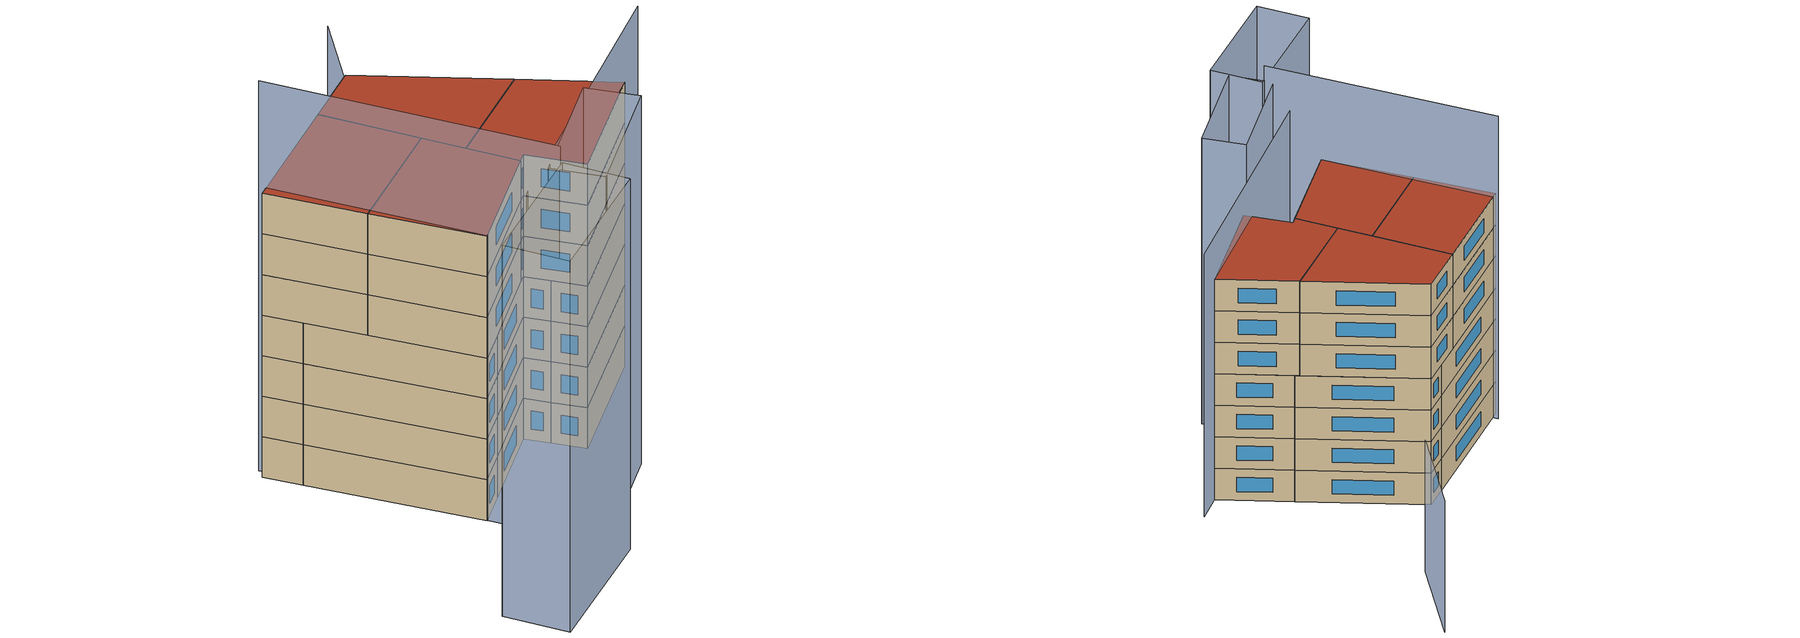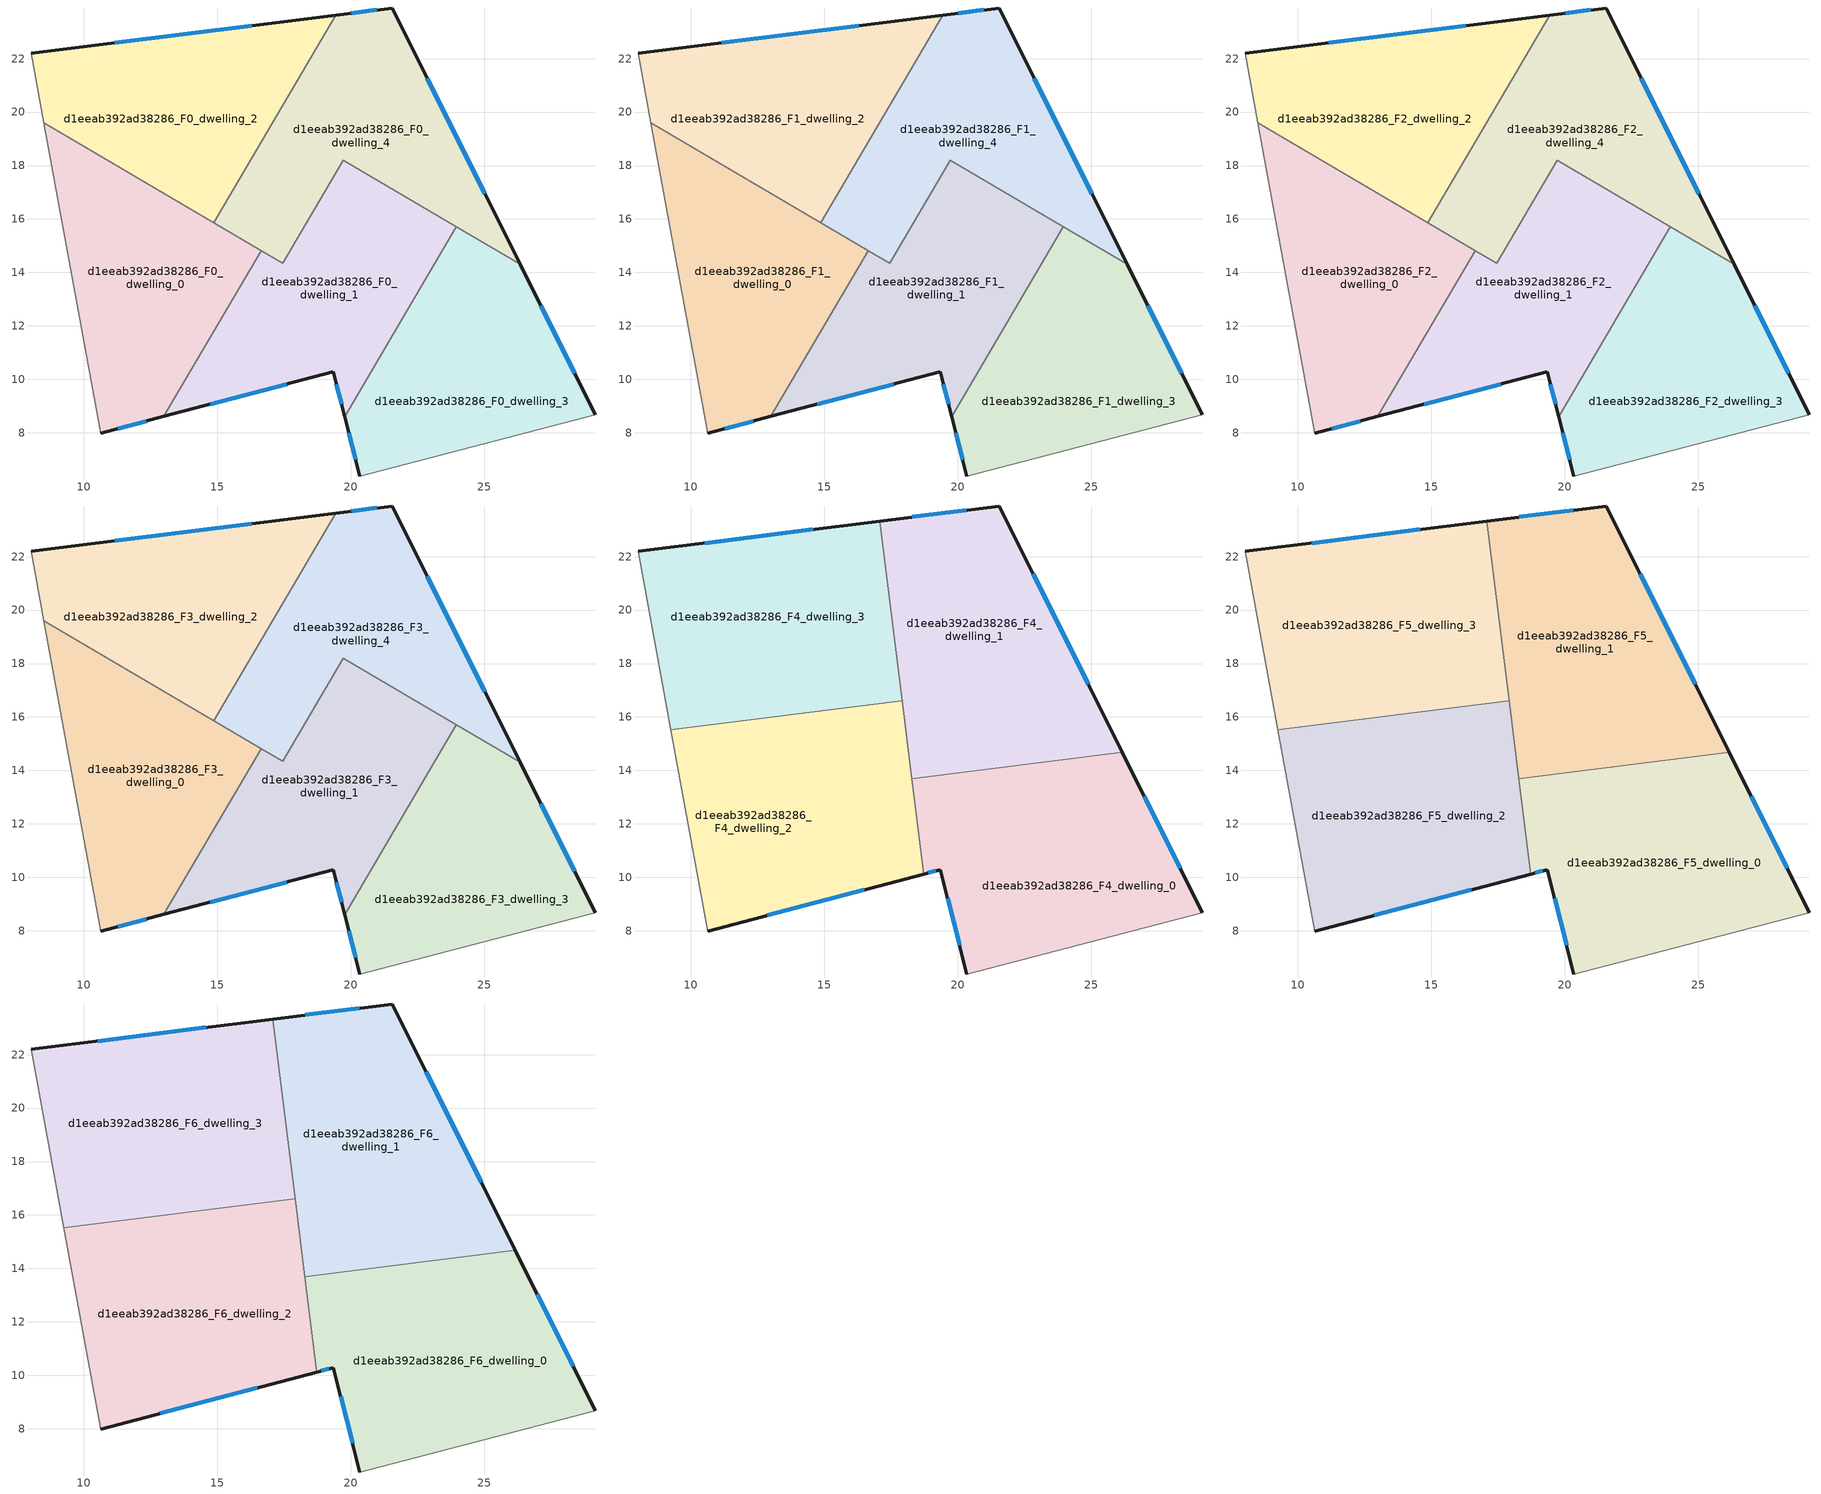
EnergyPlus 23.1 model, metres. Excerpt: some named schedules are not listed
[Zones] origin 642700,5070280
d1eeab392ad38286_F0_dwelling_0
 floor ground (EU_floor_Construction): 16.65,14.82 13,8.61 10.64,7.99 8.52,19.6 z0
 wall outside (EU_wall_Construction): 10.64,7.99 13,8.61 z0:3
 wall adiabatic (EU_wall_Construction): 8.52,19.6 10.64,7.99 z0:3
 wall to d1eeab392ad38286_F0_dwelling_1 (EU_wall_Construction): 13,8.61 16.65,14.82 z0:3
 wall to d1eeab392ad38286_F0_dwelling_2 (EU_wall_Construction): 14.87,15.86 8.52,19.6 z0:3
 wall to d1eeab392ad38286_F0_dwelling_4 (EU_wall_Construction): 16.65,14.82 14.87,15.86 z0:3
 window (EU_Window_Construction): 11.29,8.16 12.35,8.44 z0.83:2.17
d1eeab392ad38286_F0_dwelling_1
 floor ground (EU_floor_Construction): 23.95,15.71 19.78,8.61 19.34,10.29 13,8.61 16.65,14.82 17.45,14.35 19.71,18.2 z0
 wall outside (EU_wall_Construction): 13,8.61 19.34,10.29 19.78,8.61 z0:3
 wall to d1eeab392ad38286_F0_dwelling_4 (EU_wall_Construction): 23.95,15.71 19.71,18.2 17.45,14.35 16.65,14.82 z0:3
 wall to d1eeab392ad38286_F0_dwelling_3 (EU_wall_Construction): 19.78,8.61 23.95,15.71 z0:3
 window (EU_Window_Construction): 19.46,9.82 19.66,9.07 / 14.75,9.07 17.6,9.82 z0.83:2.17
d1eeab392ad38286_F0_dwelling_2
 floor ground (EU_floor_Construction): 19.44,23.63 14.87,15.86 8.52,19.6 8.04,22.2 z0
 wall outside (EU_wall_Construction): 19.44,23.63 8.04,22.2 z0:3
 wall to d1eeab392ad38286_F0_dwelling_4 (EU_wall_Construction): 14.87,15.86 19.44,23.63 z0:3
 wall adiabatic (EU_wall_Construction): 8.04,22.2 8.52,19.6 z0:3
 window (EU_Window_Construction): 16.3,23.23 11.18,22.59 z0.83:2.17
d1eeab392ad38286_F0_dwelling_3
 floor ground (EU_floor_Construction): 26.34,14.31 29.15,8.68 20.34,6.38 19.78,8.61 23.95,15.71 z0
 wall outside (EU_wall_Construction): 19.78,8.61 20.34,6.38 / 29.15,8.68 26.34,14.31 z0:3
 wall adiabatic (EU_wall_Construction): 20.34,6.38 29.15,8.68 z0:3
 wall to d1eeab392ad38286_F0_dwelling_4 (EU_wall_Construction): 26.34,14.31 23.95,15.71 z0:3
 window (EU_Window_Construction): 19.93,7.99 20.19,6.99 / 28.38,10.23 27.11,12.76 z0.83:2.17
d1eeab392ad38286_F0_dwelling_4
 floor ground (EU_floor_Construction): 21.55,23.89 26.34,14.31 19.71,18.2 17.45,14.35 14.87,15.86 19.44,23.63 z0
 wall outside (EU_wall_Construction): 26.34,14.31 21.55,23.89 19.44,23.63 z0:3
 window (EU_Window_Construction): 20.97,23.82 20.02,23.7 / 25.02,16.95 22.87,21.26 z0.83:2.17
d1eeab392ad38286_F1_dwelling_0
 floor to d1eeab392ad38286_F0_dwelling_0 (EU_floor_Construction): 16.65,14.82 13,8.61 10.64,7.99 8.52,19.6 z3
 wall outside (EU_wall_Construction): 10.64,7.99 13,8.61 z3:6
 wall adiabatic (EU_wall_Construction): 8.52,19.6 10.64,7.99 z3:6
 wall to d1eeab392ad38286_F1_dwelling_1 (EU_wall_Construction): 13,8.61 16.65,14.82 z3:6
 wall to d1eeab392ad38286_F1_dwelling_2 (EU_wall_Construction): 14.87,15.86 8.52,19.6 z3:6
 wall to d1eeab392ad38286_F1_dwelling_4 (EU_wall_Construction): 16.65,14.82 14.87,15.86 z3:6
 window (EU_Window_Construction): 11.29,8.16 12.35,8.44 z3.83:5.17
d1eeab392ad38286_F1_dwelling_1
 floor to d1eeab392ad38286_F0_dwelling_1 (EU_floor_Construction): 23.95,15.71 19.78,8.61 19.34,10.29 13,8.61 16.65,14.82 17.45,14.35 19.71,18.2 z3
 wall outside (EU_wall_Construction): 13,8.61 19.34,10.29 19.78,8.61 z3:6
 wall to d1eeab392ad38286_F1_dwelling_4 (EU_wall_Construction): 23.95,15.71 19.71,18.2 17.45,14.35 16.65,14.82 z3:6
 wall to d1eeab392ad38286_F1_dwelling_3 (EU_wall_Construction): 19.78,8.61 23.95,15.71 z3:6
 window (EU_Window_Construction): 19.46,9.82 19.66,9.07 / 14.75,9.07 17.6,9.82 z3.83:5.17
d1eeab392ad38286_F1_dwelling_2
 floor to d1eeab392ad38286_F0_dwelling_2 (EU_floor_Construction): 19.44,23.63 14.87,15.86 8.52,19.6 8.04,22.2 z3
 wall outside (EU_wall_Construction): 19.44,23.63 8.04,22.2 z3:6
 wall to d1eeab392ad38286_F1_dwelling_4 (EU_wall_Construction): 14.87,15.86 19.44,23.63 z3:6
 wall adiabatic (EU_wall_Construction): 8.04,22.2 8.52,19.6 z3:6
 window (EU_Window_Construction): 16.3,23.23 11.18,22.59 z3.83:5.17
d1eeab392ad38286_F1_dwelling_3
 floor to d1eeab392ad38286_F0_dwelling_3 (EU_floor_Construction): 26.34,14.31 29.15,8.68 20.34,6.38 19.78,8.61 23.95,15.71 z3
 wall outside (EU_wall_Construction): 19.78,8.61 20.34,6.38 / 29.15,8.68 26.34,14.31 z3:6
 wall adiabatic (EU_wall_Construction): 20.34,6.38 29.15,8.68 z3:6
 wall to d1eeab392ad38286_F1_dwelling_4 (EU_wall_Construction): 26.34,14.31 23.95,15.71 z3:6
 window (EU_Window_Construction): 19.93,7.99 20.19,6.99 / 28.38,10.23 27.11,12.76 z3.83:5.17
d1eeab392ad38286_F1_dwelling_4
 floor to d1eeab392ad38286_F0_dwelling_4 (EU_floor_Construction): 21.55,23.89 26.34,14.31 19.71,18.2 17.45,14.35 14.87,15.86 19.44,23.63 z3
 wall outside (EU_wall_Construction): 26.34,14.31 21.55,23.89 19.44,23.63 z3:6
 window (EU_Window_Construction): 20.97,23.82 20.02,23.7 / 25.02,16.95 22.87,21.26 z3.83:5.17
d1eeab392ad38286_F2_dwelling_0
 floor to d1eeab392ad38286_F1_dwelling_0 (EU_floor_Construction): 16.65,14.82 13,8.61 10.64,7.99 8.52,19.6 z6
 wall outside (EU_wall_Construction): 10.64,7.99 13,8.61 z6:9
 wall adiabatic (EU_wall_Construction): 8.52,19.6 10.64,7.99 z6:9
 wall to d1eeab392ad38286_F2_dwelling_1 (EU_wall_Construction): 13,8.61 16.65,14.82 z6:9
 wall to d1eeab392ad38286_F2_dwelling_2 (EU_wall_Construction): 14.87,15.86 8.52,19.6 z6:9
 wall to d1eeab392ad38286_F2_dwelling_4 (EU_wall_Construction): 16.65,14.82 14.87,15.86 z6:9
 window (EU_Window_Construction): 11.29,8.16 12.35,8.44 z6.83:8.17
d1eeab392ad38286_F2_dwelling_1
 floor to d1eeab392ad38286_F1_dwelling_1 (EU_floor_Construction): 23.95,15.71 19.78,8.61 19.34,10.29 13,8.61 16.65,14.82 17.45,14.35 19.71,18.2 z6
 wall outside (EU_wall_Construction): 13,8.61 19.34,10.29 19.78,8.61 z6:9
 wall to d1eeab392ad38286_F2_dwelling_4 (EU_wall_Construction): 23.95,15.71 19.71,18.2 17.45,14.35 16.65,14.82 z6:9
 wall to d1eeab392ad38286_F2_dwelling_3 (EU_wall_Construction): 19.78,8.61 23.95,15.71 z6:9
 window (EU_Window_Construction): 19.46,9.82 19.66,9.07 / 14.75,9.07 17.6,9.82 z6.83:8.17
d1eeab392ad38286_F2_dwelling_2
 floor to d1eeab392ad38286_F1_dwelling_2 (EU_floor_Construction): 19.44,23.63 14.87,15.86 8.52,19.6 8.04,22.2 z6
 wall outside (EU_wall_Construction): 19.44,23.63 8.04,22.2 z6:9
 wall to d1eeab392ad38286_F2_dwelling_4 (EU_wall_Construction): 14.87,15.86 19.44,23.63 z6:9
 wall adiabatic (EU_wall_Construction): 8.04,22.2 8.52,19.6 z6:9
 window (EU_Window_Construction): 16.3,23.23 11.18,22.59 z6.83:8.17
d1eeab392ad38286_F2_dwelling_3
 floor to d1eeab392ad38286_F1_dwelling_3 (EU_floor_Construction): 26.34,14.31 29.15,8.68 20.34,6.38 19.78,8.61 23.95,15.71 z6
 wall outside (EU_wall_Construction): 19.78,8.61 20.34,6.38 / 29.15,8.68 26.34,14.31 z6:9
 wall adiabatic (EU_wall_Construction): 20.34,6.38 29.15,8.68 z6:9
 wall to d1eeab392ad38286_F2_dwelling_4 (EU_wall_Construction): 26.34,14.31 23.95,15.71 z6:9
 window (EU_Window_Construction): 19.93,7.99 20.19,6.99 / 28.38,10.23 27.11,12.76 z6.83:8.17
d1eeab392ad38286_F2_dwelling_4
 floor to d1eeab392ad38286_F1_dwelling_4 (EU_floor_Construction): 21.55,23.89 26.34,14.31 19.71,18.2 17.45,14.35 14.87,15.86 19.44,23.63 z6
 wall outside (EU_wall_Construction): 26.34,14.31 21.55,23.89 19.44,23.63 z6:9
 window (EU_Window_Construction): 20.97,23.82 20.02,23.7 / 25.02,16.95 22.87,21.26 z6.83:8.17
d1eeab392ad38286_F3_dwelling_0
 floor to d1eeab392ad38286_F2_dwelling_0 (EU_floor_Construction): 16.65,14.82 13,8.61 10.64,7.99 8.52,19.6 z9
 wall outside (EU_wall_Construction): 10.64,7.99 13,8.61 z9:12
 wall adiabatic (EU_wall_Construction): 8.52,19.6 10.64,7.99 z9:12
 wall to d1eeab392ad38286_F3_dwelling_1 (EU_wall_Construction): 13,8.61 16.65,14.82 z9:12
 wall to d1eeab392ad38286_F3_dwelling_2 (EU_wall_Construction): 14.87,15.86 8.52,19.6 z9:12
 wall to d1eeab392ad38286_F3_dwelling_4 (EU_wall_Construction): 16.65,14.82 14.87,15.86 z9:12
 window (EU_Window_Construction): 11.29,8.16 12.35,8.44 z9.83:11.17
d1eeab392ad38286_F3_dwelling_1
 floor to d1eeab392ad38286_F2_dwelling_1 (EU_floor_Construction): 23.95,15.71 19.78,8.61 19.34,10.29 13,8.61 16.65,14.82 17.45,14.35 19.71,18.2 z9
 wall outside (EU_wall_Construction): 13,8.61 19.34,10.29 19.78,8.61 z9:12
 wall to d1eeab392ad38286_F3_dwelling_4 (EU_wall_Construction): 23.95,15.71 19.71,18.2 17.45,14.35 16.65,14.82 z9:12
 wall to d1eeab392ad38286_F3_dwelling_3 (EU_wall_Construction): 19.78,8.61 23.95,15.71 z9:12
 window (EU_Window_Construction): 19.46,9.82 19.66,9.07 / 14.75,9.07 17.6,9.82 z9.83:11.17
d1eeab392ad38286_F3_dwelling_2
 floor to d1eeab392ad38286_F2_dwelling_2 (EU_floor_Construction): 19.44,23.63 14.87,15.86 8.52,19.6 8.04,22.2 z9
 wall outside (EU_wall_Construction): 19.44,23.63 8.04,22.2 z9:12
 wall to d1eeab392ad38286_F3_dwelling_4 (EU_wall_Construction): 14.87,15.86 19.44,23.63 z9:12
 wall adiabatic (EU_wall_Construction): 8.04,22.2 8.52,19.6 z9:12
 window (EU_Window_Construction): 16.3,23.23 11.18,22.59 z9.83:11.17
d1eeab392ad38286_F3_dwelling_3
 floor to d1eeab392ad38286_F2_dwelling_3 (EU_floor_Construction): 26.34,14.31 29.15,8.68 20.34,6.38 19.78,8.61 23.95,15.71 z9
 wall outside (EU_wall_Construction): 19.78,8.61 20.34,6.38 / 29.15,8.68 26.34,14.31 z9:12
 wall adiabatic (EU_wall_Construction): 20.34,6.38 29.15,8.68 z9:12
 wall to d1eeab392ad38286_F3_dwelling_4 (EU_wall_Construction): 26.34,14.31 23.95,15.71 z9:12
 window (EU_Window_Construction): 19.93,7.99 20.19,6.99 / 28.38,10.23 27.11,12.76 z9.83:11.17
d1eeab392ad38286_F3_dwelling_4
 floor to d1eeab392ad38286_F2_dwelling_4 (EU_floor_Construction): 21.55,23.89 26.34,14.31 19.71,18.2 17.45,14.35 14.87,15.86 19.44,23.63 z9
 wall outside (EU_wall_Construction): 26.34,14.31 21.55,23.89 19.44,23.63 z9:12
 window (EU_Window_Construction): 20.97,23.82 20.02,23.7 / 25.02,16.95 22.87,21.26 z9.83:11.17
d1eeab392ad38286_F4_dwelling_0
 floor to d1eeab392ad38286_F3_dwelling_3 (EU_floor_Construction): 26.34,14.31 29.15,8.68 20.34,6.38 19.78,8.61 23.12,14.3 25.78,14.64 z12
 floor to d1eeab392ad38286_F3_dwelling_1 (EU_floor_Construction): 23.12,14.3 19.78,8.61 19.34,10.29 18.73,10.12 18.28,13.7 z12
 floor to d1eeab392ad38286_F3_dwelling_4 (EU_floor_Construction): 26.15,14.68 26.34,14.31 25.78,14.64 z12
 wall outside (EU_wall_Construction): 29.15,8.68 26.15,14.68 / 18.73,10.12 19.34,10.29 20.34,6.38 z12:15
 wall to d1eeab392ad38286_F4_dwelling_1 (EU_wall_Construction): 26.15,14.68 18.28,13.7 z12:15
 wall adiabatic (EU_wall_Construction): 20.34,6.38 29.15,8.68 z12:15
 wall to d1eeab392ad38286_F4_dwelling_2 (EU_wall_Construction): 18.28,13.7 18.73,10.12 z12:15
 window (EU_Window_Construction): 28.33,10.33 26.98,13.03 / 19.62,9.21 20.07,7.46 / 18.9,10.17 19.18,10.24 z12.83:14.17
d1eeab392ad38286_F4_dwelling_1
 floor to d1eeab392ad38286_F3_dwelling_1 (EU_floor_Construction): 23.95,15.71 23.12,14.3 18.28,13.7 18.07,15.4 19.71,18.2 z12
 floor to d1eeab392ad38286_F3_dwelling_4 (EU_floor_Construction): 21.55,23.89 26.15,14.68 25.78,14.64 19.71,18.2 18.07,15.4 17.46,20.26 19.44,23.63 z12
 floor to d1eeab392ad38286_F3_dwelling_3 (EU_floor_Construction): 25.78,14.64 23.12,14.3 23.95,15.71 z12
 floor to d1eeab392ad38286_F3_dwelling_2 (EU_floor_Construction): 19.44,23.63 17.46,20.26 17.07,23.33 z12
 wall outside (EU_wall_Construction): 26.15,14.68 21.55,23.89 17.07,23.33 z12:15
 wall to d1eeab392ad38286_F4_dwelling_3 (EU_wall_Construction): 17.07,23.33 17.92,16.61 z12:15
 wall to d1eeab392ad38286_F4_dwelling_2 (EU_wall_Construction): 17.92,16.61 18.28,13.7 z12:15
 window (EU_Window_Construction): 20.32,23.74 18.3,23.49 / 24.89,17.22 22.82,21.36 z12.83:14.17
d1eeab392ad38286_F4_dwelling_2
 floor to d1eeab392ad38286_F3_dwelling_0 (EU_floor_Construction): 16.65,14.82 13,8.61 10.64,7.99 9.26,15.52 14.37,16.16 z12
 floor to d1eeab392ad38286_F3_dwelling_1 (EU_floor_Construction): 18.07,15.4 18.73,10.12 13,8.61 16.65,14.82 17.45,14.35 z12
 floor to d1eeab392ad38286_F3_dwelling_4 (EU_floor_Construction): 17.92,16.61 18.07,15.4 17.45,14.35 14.87,15.86 15.1,16.25 z12
 floor to d1eeab392ad38286_F3_dwelling_2 (EU_floor_Construction): 15.1,16.25 14.87,15.86 14.37,16.16 z12
 wall outside (EU_wall_Construction): 10.64,7.99 18.73,10.12 z12:15
 wall to d1eeab392ad38286_F4_dwelling_3 (EU_wall_Construction): 17.92,16.61 9.26,15.52 z12:15
 wall adiabatic (EU_wall_Construction): 9.26,15.52 10.64,7.99 z12:15
 window (EU_Window_Construction): 12.87,8.57 16.5,9.54 z12.83:14.17
d1eeab392ad38286_F4_dwelling_3
 floor to d1eeab392ad38286_F3_dwelling_2 (EU_floor_Construction): 17.07,23.33 17.46,20.26 15.1,16.25 14.37,16.16 8.52,19.6 8.04,22.2 z12
 floor to d1eeab392ad38286_F3_dwelling_0 (EU_floor_Construction): 14.37,16.16 9.26,15.52 8.52,19.6 z12
 floor to d1eeab392ad38286_F3_dwelling_4 (EU_floor_Construction): 17.46,20.26 17.92,16.61 15.1,16.25 z12
 wall outside (EU_wall_Construction): 17.07,23.33 8.04,22.2 z12:15
 wall adiabatic (EU_wall_Construction): 8.04,22.2 9.26,15.52 z12:15
 window (EU_Window_Construction): 14.59,23.02 10.53,22.51 z12.83:14.17
d1eeab392ad38286_F5_dwelling_0
 floor to d1eeab392ad38286_F4_dwelling_0 (EU_floor_Construction): 26.15,14.68 29.15,8.68 20.34,6.38 19.34,10.29 18.73,10.12 18.28,13.7 z15
 wall outside (EU_wall_Construction): 29.15,8.68 26.15,14.68 / 18.73,10.12 19.34,10.29 20.34,6.38 z15:18
 wall to d1eeab392ad38286_F5_dwelling_1 (EU_wall_Construction): 26.15,14.68 18.28,13.7 z15:18
 wall adiabatic (EU_wall_Construction): 20.34,6.38 29.15,8.68 z15:18
 wall to d1eeab392ad38286_F5_dwelling_2 (EU_wall_Construction): 18.28,13.7 18.73,10.12 z15:18
 window (EU_Window_Construction): 28.33,10.33 26.98,13.03 / 19.62,9.21 20.07,7.46 / 18.9,10.17 19.18,10.24 z15.83:17.17
d1eeab392ad38286_F5_dwelling_1
 floor to d1eeab392ad38286_F4_dwelling_1 (EU_floor_Construction): 21.55,23.89 26.15,14.68 18.28,13.7 17.07,23.33 z15
 wall outside (EU_wall_Construction): 26.15,14.68 21.55,23.89 17.07,23.33 z15:18
 wall to d1eeab392ad38286_F5_dwelling_3 (EU_wall_Construction): 17.07,23.33 17.92,16.61 z15:18
 wall to d1eeab392ad38286_F5_dwelling_2 (EU_wall_Construction): 17.92,16.61 18.28,13.7 z15:18
 window (EU_Window_Construction): 20.32,23.74 18.3,23.49 / 24.89,17.22 22.82,21.36 z15.83:17.17
d1eeab392ad38286_F5_dwelling_2
 floor to d1eeab392ad38286_F4_dwelling_2 (EU_floor_Construction): 17.92,16.61 18.73,10.12 10.64,7.99 9.26,15.52 z15
 wall outside (EU_wall_Construction): 10.64,7.99 18.73,10.12 z15:18
 wall to d1eeab392ad38286_F5_dwelling_3 (EU_wall_Construction): 17.92,16.61 9.26,15.52 z15:18
 wall adiabatic (EU_wall_Construction): 9.26,15.52 10.64,7.99 z15:18
 window (EU_Window_Construction): 12.87,8.57 16.5,9.54 z15.83:17.17
d1eeab392ad38286_F5_dwelling_3
 floor to d1eeab392ad38286_F4_dwelling_3 (EU_floor_Construction): 17.07,23.33 17.92,16.61 9.26,15.52 8.04,22.2 z15
 wall outside (EU_wall_Construction): 17.07,23.33 8.04,22.2 z15:18
 wall adiabatic (EU_wall_Construction): 8.04,22.2 9.26,15.52 z15:18
 window (EU_Window_Construction): 14.59,23.02 10.53,22.51 z15.83:17.17
d1eeab392ad38286_F6_dwelling_0
 floor to d1eeab392ad38286_F5_dwelling_0 (EU_floor_Construction): 26.15,14.68 29.15,8.68 20.34,6.38 19.34,10.29 18.73,10.12 18.28,13.7 z18
 wall outside (EU_wall_Construction): 29.15,8.68 26.15,14.68 / 18.73,10.12 19.34,10.29 20.34,6.38 z18:21
 wall to d1eeab392ad38286_F6_dwelling_1 (EU_wall_Construction): 26.15,14.68 18.28,13.7 z18:21
 wall adiabatic (EU_wall_Construction): 20.34,6.38 29.15,8.68 z18:21
 wall to d1eeab392ad38286_F6_dwelling_2 (EU_wall_Construction): 18.28,13.7 18.73,10.12 z18:21
 window (EU_Window_Construction): 28.33,10.33 26.98,13.03 / 19.62,9.21 20.07,7.46 / 18.9,10.17 19.18,10.24 z18.83:20.17
 roof outside (EU_roof_Construction): 29.15,8.68 26.15,14.68 18.28,13.7 18.73,10.12 19.34,10.29 20.34,6.38 z21
d1eeab392ad38286_F6_dwelling_1
 floor to d1eeab392ad38286_F5_dwelling_1 (EU_floor_Construction): 21.55,23.89 26.15,14.68 18.28,13.7 17.07,23.33 z18
 wall outside (EU_wall_Construction): 26.15,14.68 21.55,23.89 17.07,23.33 z18:21
 wall to d1eeab392ad38286_F6_dwelling_3 (EU_wall_Construction): 17.07,23.33 17.92,16.61 z18:21
 wall to d1eeab392ad38286_F6_dwelling_2 (EU_wall_Construction): 17.92,16.61 18.28,13.7 z18:21
 window (EU_Window_Construction): 20.32,23.74 18.3,23.49 / 24.89,17.22 22.82,21.36 z18.83:20.17
 roof outside (EU_roof_Construction): 26.15,14.68 21.55,23.89 17.07,23.33 18.28,13.7 z21
d1eeab392ad38286_F6_dwelling_2
 floor to d1eeab392ad38286_F5_dwelling_2 (EU_floor_Construction): 17.92,16.61 18.73,10.12 10.64,7.99 9.26,15.52 z18
 wall outside (EU_wall_Construction): 10.64,7.99 18.73,10.12 z18:21
 wall to d1eeab392ad38286_F6_dwelling_3 (EU_wall_Construction): 17.92,16.61 9.26,15.52 z18:21
 wall adiabatic (EU_wall_Construction): 9.26,15.52 10.64,7.99 z18:21
 window (EU_Window_Construction): 12.87,8.57 16.5,9.54 z18.83:20.17
 roof outside (EU_roof_Construction): 18.73,10.12 17.92,16.61 9.26,15.52 10.64,7.99 z21
d1eeab392ad38286_F6_dwelling_3
 floor to d1eeab392ad38286_F5_dwelling_3 (EU_floor_Construction): 17.07,23.33 17.92,16.61 9.26,15.52 8.04,22.2 z18
 wall outside (EU_wall_Construction): 17.07,23.33 8.04,22.2 z18:21
 wall adiabatic (EU_wall_Construction): 8.04,22.2 9.26,15.52 z18:21
 window (EU_Window_Construction): 14.59,23.02 10.53,22.51 z18.83:20.17
 roof outside (EU_roof_Construction): 17.92,16.61 17.07,23.33 8.04,22.2 9.26,15.52 z21
shading: 10.79,5.33 31.6,9.13 z0:25; 12.14,-1.12 2.63,-2.22 / 2.63,-2.22 2.12,2.22 / 2.12,2.22 11.62,3.32 / 11.62,3.32 12.14,-1.12 z0:27.4; 10.94,3.9 19.53,6.23 / 19.53,6.23 20.48,2.73 / 20.48,2.73 11.89,0.4 / 11.89,0.4 10.94,3.9 z0:27.2; 8.58,22.73 11.34,3.28 z0:28.8; 36.4,33.34 29.83,27.96 z0:12.5
[Building]
EU S2 Campaign: North Axis=0; Terrain=City; Solar Distribution=FullExterior
[Site:Location]
Lyon-Bron: Latitude=45.75; Longitude=5; Time Zone=1; Elevation=198
[SizingPeriod:WeatherFileDays]
AnnualSizingPeriod: Begin Month=1; Begin Day of Month=1; End Month=12; End Day of Month=31; Day of Week for Start Day=Monday; Use Weather File Daylight Saving Period=No; Use Weather File Rain and Snow Indicators=No
[MATERIAL]
EU_InternalMass_Material: Roughness=MediumRough; Thickness=0.1; Conductivity=1; Density=1800; Specific Heat=900; Thermal Absorptance=0.9; Solar Absorptance=0.7; Visible Absorptance=0.7
[MATERIAL:NOMASS] Roughness=MediumRough; Thermal Absorptance=0.9; Solar Absorptance=0.7; Visible Absorptance=0.7
Name | Thermal Resistance
EU_wall_NoMass | 0.87146
EU_roof_NoMass | 0.842276
EU_floor_NoMass | 0.496999
[WINDOWMATERIAL:SIMPLEGLAZINGSYSTEM]
EU_Window_SimpleGlazing: UFactor=2.2525; Solar Heat Gain Coefficient=0.76; Visible Transmittance=0.76
[CONSTRUCTION]
EU_wall_Construction: EU_wall_NoMass
EU_roof_Construction: EU_roof_NoMass
EU_floor_Construction: EU_floor_NoMass
EU_Window_Construction: EU_Window_SimpleGlazing
EU_InternalMass_Construction: EU_InternalMass_Material
[ZONE] Type=1; Multiplier=1; Ceiling Height=autocalculate; Floor Area=autocalculate; Part of Total Floor Area=Yes
Name | Volume
d1eeab392ad38286_F0_dwelling_0; d1eeab392ad38286_F1_dwelling_0; d1eeab392ad38286_F2_dwelling_0; d1eeab392ad38286_F3_dwelling_0 | 145.067
d1eeab392ad38286_F4_dwelling_0; d1eeab392ad38286_F5_dwelling_0; d1eeab392ad38286_F6_dwelling_0 | 181.315
d1eeab392ad38286_F0_dwelling_1; d1eeab392ad38286_F1_dwelling_1; d1eeab392ad38286_F2_dwelling_1; d1eeab392ad38286_F3_dwelling_1 | 145.047
d1eeab392ad38286_F4_dwelling_1; d1eeab392ad38286_F5_dwelling_1; d1eeab392ad38286_F6_dwelling_1 | 181.306
d1eeab392ad38286_F0_dwelling_2; d1eeab392ad38286_F1_dwelling_2; d1eeab392ad38286_F2_dwelling_2; d1eeab392ad38286_F3_dwelling_2 | 145.039
d1eeab392ad38286_F4_dwelling_2; d1eeab392ad38286_F5_dwelling_2; d1eeab392ad38286_F6_dwelling_2 | 181.316
d1eeab392ad38286_F0_dwelling_3; d1eeab392ad38286_F1_dwelling_3; d1eeab392ad38286_F2_dwelling_3; d1eeab392ad38286_F3_dwelling_3 | 145.057
d1eeab392ad38286_F4_dwelling_3; d1eeab392ad38286_F5_dwelling_3; d1eeab392ad38286_F6_dwelling_3 | 181.302
d1eeab392ad38286_F0_dwelling_4; d1eeab392ad38286_F1_dwelling_4; d1eeab392ad38286_F2_dwelling_4; d1eeab392ad38286_F3_dwelling_4 | 145.031
[INTERNALMASS] Construction=EU_InternalMass_Construction
Name | Zone or ZoneList | Surface Area
d1eeab392ad38286_F0_dwelling_0_EU_InternalMass | d1eeab392ad38286_F0_dwelling_0 | 48.3571
d1eeab392ad38286_F0_dwelling_1_EU_InternalMass | d1eeab392ad38286_F0_dwelling_1 | 48.3491
d1eeab392ad38286_F0_dwelling_2_EU_InternalMass | d1eeab392ad38286_F0_dwelling_2 | 48.3472
d1eeab392ad38286_F0_dwelling_3_EU_InternalMass | d1eeab392ad38286_F0_dwelling_3 | 48.3528
d1eeab392ad38286_F0_dwelling_4_EU_InternalMass | d1eeab392ad38286_F0_dwelling_4 | 48.3432
d1eeab392ad38286_F1_dwelling_0_EU_InternalMass | d1eeab392ad38286_F1_dwelling_0 | 48.3571
d1eeab392ad38286_F1_dwelling_1_EU_InternalMass | d1eeab392ad38286_F1_dwelling_1 | 48.3491
d1eeab392ad38286_F1_dwelling_2_EU_InternalMass | d1eeab392ad38286_F1_dwelling_2 | 48.3472
d1eeab392ad38286_F1_dwelling_3_EU_InternalMass | d1eeab392ad38286_F1_dwelling_3 | 48.3528
d1eeab392ad38286_F1_dwelling_4_EU_InternalMass | d1eeab392ad38286_F1_dwelling_4 | 48.3432
d1eeab392ad38286_F2_dwelling_0_EU_InternalMass | d1eeab392ad38286_F2_dwelling_0 | 48.3571
d1eeab392ad38286_F2_dwelling_1_EU_InternalMass | d1eeab392ad38286_F2_dwelling_1 | 48.3491
d1eeab392ad38286_F2_dwelling_2_EU_InternalMass | d1eeab392ad38286_F2_dwelling_2 | 48.3472
d1eeab392ad38286_F2_dwelling_3_EU_InternalMass | d1eeab392ad38286_F2_dwelling_3 | 48.3528
d1eeab392ad38286_F2_dwelling_4_EU_InternalMass | d1eeab392ad38286_F2_dwelling_4 | 48.3432
d1eeab392ad38286_F3_dwelling_0_EU_InternalMass | d1eeab392ad38286_F3_dwelling_0 | 48.3571
d1eeab392ad38286_F3_dwelling_1_EU_InternalMass | d1eeab392ad38286_F3_dwelling_1 | 48.3491
d1eeab392ad38286_F3_dwelling_2_EU_InternalMass | d1eeab392ad38286_F3_dwelling_2 | 48.3472
d1eeab392ad38286_F3_dwelling_3_EU_InternalMass | d1eeab392ad38286_F3_dwelling_3 | 48.3528
d1eeab392ad38286_F3_dwelling_4_EU_InternalMass | d1eeab392ad38286_F3_dwelling_4 | 48.3432
d1eeab392ad38286_F4_dwelling_0_EU_InternalMass | d1eeab392ad38286_F4_dwelling_0 | 60.4386
d1eeab392ad38286_F4_dwelling_1_EU_InternalMass | d1eeab392ad38286_F4_dwelling_1 | 60.4351
d1eeab392ad38286_F4_dwelling_2_EU_InternalMass | d1eeab392ad38286_F4_dwelling_2 | 60.4408
d1eeab392ad38286_F4_dwelling_3_EU_InternalMass | d1eeab392ad38286_F4_dwelling_3 | 60.4339
d1eeab392ad38286_F5_dwelling_0_EU_InternalMass | d1eeab392ad38286_F5_dwelling_0 | 60.4386
d1eeab392ad38286_F5_dwelling_1_EU_InternalMass | d1eeab392ad38286_F5_dwelling_1 | 60.4351
d1eeab392ad38286_F5_dwelling_2_EU_InternalMass | d1eeab392ad38286_F5_dwelling_2 | 60.4408
d1eeab392ad38286_F5_dwelling_3_EU_InternalMass | d1eeab392ad38286_F5_dwelling_3 | 60.4339
d1eeab392ad38286_F6_dwelling_0_EU_InternalMass | d1eeab392ad38286_F6_dwelling_0 | 60.4386
d1eeab392ad38286_F6_dwelling_1_EU_InternalMass | d1eeab392ad38286_F6_dwelling_1 | 60.4351
d1eeab392ad38286_F6_dwelling_2_EU_InternalMass | d1eeab392ad38286_F6_dwelling_2 | 60.4408
d1eeab392ad38286_F6_dwelling_3_EU_InternalMass | d1eeab392ad38286_F6_dwelling_3 | 60.4339
[OTHEREQUIPMENT] Fuel Type=Electricity; Design Level Calculation Method=Watts/Area; Power per Zone Floor Area=1; Fraction Latent=0; Fraction Radiant=0; Fraction Lost=0; Carbon Dioxide Generation Rate=0; EndUse Subcategory=EU_Step8_InternalGains
Name | Zone or ZoneList or Space or SpaceList | Schedule
EU_Step8_InternalGain_d1eeab392ad38286_F0_dwelling_0_f000 | d1eeab392ad38286_F0_dwelling_0 | EU_Step8_GainSchedule_d1eeab392ad38286_F0_dwelling_0_f000
EU_Step8_InternalGain_d1eeab392ad38286_F0_dwelling_1_f000 | d1eeab392ad38286_F0_dwelling_1 | EU_Step8_GainSchedule_d1eeab392ad38286_F0_dwelling_1_f000
EU_Step8_InternalGain_d1eeab392ad38286_F0_dwelling_2_f000 | d1eeab392ad38286_F0_dwelling_2 | EU_Step8_GainSchedule_d1eeab392ad38286_F0_dwelling_2_f000
EU_Step8_InternalGain_d1eeab392ad38286_F0_dwelling_3_f000 | d1eeab392ad38286_F0_dwelling_3 | EU_Step8_GainSchedule_d1eeab392ad38286_F0_dwelling_3_f000
EU_Step8_InternalGain_d1eeab392ad38286_F0_dwelling_4_f000 | d1eeab392ad38286_F0_dwelling_4 | EU_Step8_GainSchedule_d1eeab392ad38286_F0_dwelling_4_f000
EU_Step8_InternalGain_d1eeab392ad38286_F1_dwelling_0_f000 | d1eeab392ad38286_F1_dwelling_0 | EU_Step8_GainSchedule_d1eeab392ad38286_F1_dwelling_0_f000
EU_Step8_InternalGain_d1eeab392ad38286_F1_dwelling_1_f000 | d1eeab392ad38286_F1_dwelling_1 | EU_Step8_GainSchedule_d1eeab392ad38286_F1_dwelling_1_f000
EU_Step8_InternalGain_d1eeab392ad38286_F1_dwelling_2_f000 | d1eeab392ad38286_F1_dwelling_2 | EU_Step8_GainSchedule_d1eeab392ad38286_F1_dwelling_2_f000
EU_Step8_InternalGain_d1eeab392ad38286_F1_dwelling_3_f000 | d1eeab392ad38286_F1_dwelling_3 | EU_Step8_GainSchedule_d1eeab392ad38286_F1_dwelling_3_f000
EU_Step8_InternalGain_d1eeab392ad38286_F1_dwelling_4_f000 | d1eeab392ad38286_F1_dwelling_4 | EU_Step8_GainSchedule_d1eeab392ad38286_F1_dwelling_4_f000
EU_Step8_InternalGain_d1eeab392ad38286_F2_dwelling_0_f000 | d1eeab392ad38286_F2_dwelling_0 | EU_Step8_GainSchedule_d1eeab392ad38286_F2_dwelling_0_f000
EU_Step8_InternalGain_d1eeab392ad38286_F2_dwelling_1_f000 | d1eeab392ad38286_F2_dwelling_1 | EU_Step8_GainSchedule_d1eeab392ad38286_F2_dwelling_1_f000
EU_Step8_InternalGain_d1eeab392ad38286_F2_dwelling_2_f000 | d1eeab392ad38286_F2_dwelling_2 | EU_Step8_GainSchedule_d1eeab392ad38286_F2_dwelling_2_f000
EU_Step8_InternalGain_d1eeab392ad38286_F2_dwelling_3_f000 | d1eeab392ad38286_F2_dwelling_3 | EU_Step8_GainSchedule_d1eeab392ad38286_F2_dwelling_3_f000
EU_Step8_InternalGain_d1eeab392ad38286_F2_dwelling_4_f000 | d1eeab392ad38286_F2_dwelling_4 | EU_Step8_GainSchedule_d1eeab392ad38286_F2_dwelling_4_f000
EU_Step8_InternalGain_d1eeab392ad38286_F3_dwelling_0_f000 | d1eeab392ad38286_F3_dwelling_0 | EU_Step8_GainSchedule_d1eeab392ad38286_F3_dwelling_0_f000
EU_Step8_InternalGain_d1eeab392ad38286_F3_dwelling_1_f000 | d1eeab392ad38286_F3_dwelling_1 | EU_Step8_GainSchedule_d1eeab392ad38286_F3_dwelling_1_f000
EU_Step8_InternalGain_d1eeab392ad38286_F3_dwelling_2_f000 | d1eeab392ad38286_F3_dwelling_2 | EU_Step8_GainSchedule_d1eeab392ad38286_F3_dwelling_2_f000
EU_Step8_InternalGain_d1eeab392ad38286_F3_dwelling_3_f000 | d1eeab392ad38286_F3_dwelling_3 | EU_Step8_GainSchedule_d1eeab392ad38286_F3_dwelling_3_f000
EU_Step8_InternalGain_d1eeab392ad38286_F3_dwelling_4_f000 | d1eeab392ad38286_F3_dwelling_4 | EU_Step8_GainSchedule_d1eeab392ad38286_F3_dwelling_4_f000
EU_Step8_InternalGain_d1eeab392ad38286_F4_dwelling_0_f000 | d1eeab392ad38286_F4_dwelling_0 | EU_Step8_GainSchedule_d1eeab392ad38286_F4_dwelling_0_f000
EU_Step8_InternalGain_d1eeab392ad38286_F4_dwelling_1_f000 | d1eeab392ad38286_F4_dwelling_1 | EU_Step8_GainSchedule_d1eeab392ad38286_F4_dwelling_1_f000
EU_Step8_InternalGain_d1eeab392ad38286_F4_dwelling_2_f000 | d1eeab392ad38286_F4_dwelling_2 | EU_Step8_GainSchedule_d1eeab392ad38286_F4_dwelling_2_f000
EU_Step8_InternalGain_d1eeab392ad38286_F4_dwelling_3_f000 | d1eeab392ad38286_F4_dwelling_3 | EU_Step8_GainSchedule_d1eeab392ad38286_F4_dwelling_3_f000
EU_Step8_InternalGain_d1eeab392ad38286_F5_dwelling_0_f000 | d1eeab392ad38286_F5_dwelling_0 | EU_Step8_GainSchedule_d1eeab392ad38286_F5_dwelling_0_f000
EU_Step8_InternalGain_d1eeab392ad38286_F5_dwelling_1_f000 | d1eeab392ad38286_F5_dwelling_1 | EU_Step8_GainSchedule_d1eeab392ad38286_F5_dwelling_1_f000
EU_Step8_InternalGain_d1eeab392ad38286_F5_dwelling_2_f000 | d1eeab392ad38286_F5_dwelling_2 | EU_Step8_GainSchedule_d1eeab392ad38286_F5_dwelling_2_f000
EU_Step8_InternalGain_d1eeab392ad38286_F5_dwelling_3_f000 | d1eeab392ad38286_F5_dwelling_3 | EU_Step8_GainSchedule_d1eeab392ad38286_F5_dwelling_3_f000
EU_Step8_InternalGain_d1eeab392ad38286_F6_dwelling_0_f000 | d1eeab392ad38286_F6_dwelling_0 | EU_Step8_GainSchedule_d1eeab392ad38286_F6_dwelling_0_f000
EU_Step8_InternalGain_d1eeab392ad38286_F6_dwelling_1_f000 | d1eeab392ad38286_F6_dwelling_1 | EU_Step8_GainSchedule_d1eeab392ad38286_F6_dwelling_1_f000
EU_Step8_InternalGain_d1eeab392ad38286_F6_dwelling_2_f000 | d1eeab392ad38286_F6_dwelling_2 | EU_Step8_GainSchedule_d1eeab392ad38286_F6_dwelling_2_f000
EU_Step8_InternalGain_d1eeab392ad38286_F6_dwelling_3_f000 | d1eeab392ad38286_F6_dwelling_3 | EU_Step8_GainSchedule_d1eeab392ad38286_F6_dwelling_3_f000
[ZONEVENTILATION:DESIGNFLOWRATE] Schedule=EU_AlwaysOn; Design Flow Rate Calculation Method=AirChanges/Hour; Air Changes per Hour=0.425; Ventilation Type=Natural; Fan Pressure Rise=0; Fan Total Efficiency=1; Constant Term Coefficient=1; Temperature Term Coefficient=0; Velocity Term Coefficient=0; Velocity Squared Term Coefficient=0; Minimum Indoor Temperature=-100; Maximum Indoor Temperature=100; Delta Temperature=-100; Minimum Outdoor Temperature=-100; Maximum Outdoor Temperature=100; Maximum Wind Speed=40
Name | Zone or ZoneList or Space or SpaceList
EU_ConstantAir_d1eeab392ad38286_F0_dwelling_0 | d1eeab392ad38286_F0_dwelling_0
EU_ConstantAir_d1eeab392ad38286_F0_dwelling_1 | d1eeab392ad38286_F0_dwelling_1
EU_ConstantAir_d1eeab392ad38286_F0_dwelling_2 | d1eeab392ad38286_F0_dwelling_2
EU_ConstantAir_d1eeab392ad38286_F0_dwelling_3 | d1eeab392ad38286_F0_dwelling_3
EU_ConstantAir_d1eeab392ad38286_F0_dwelling_4 | d1eeab392ad38286_F0_dwelling_4
EU_ConstantAir_d1eeab392ad38286_F1_dwelling_0 | d1eeab392ad38286_F1_dwelling_0
EU_ConstantAir_d1eeab392ad38286_F1_dwelling_1 | d1eeab392ad38286_F1_dwelling_1
EU_ConstantAir_d1eeab392ad38286_F1_dwelling_2 | d1eeab392ad38286_F1_dwelling_2
EU_ConstantAir_d1eeab392ad38286_F1_dwelling_3 | d1eeab392ad38286_F1_dwelling_3
EU_ConstantAir_d1eeab392ad38286_F1_dwelling_4 | d1eeab392ad38286_F1_dwelling_4
EU_ConstantAir_d1eeab392ad38286_F2_dwelling_0 | d1eeab392ad38286_F2_dwelling_0
EU_ConstantAir_d1eeab392ad38286_F2_dwelling_1 | d1eeab392ad38286_F2_dwelling_1
EU_ConstantAir_d1eeab392ad38286_F2_dwelling_2 | d1eeab392ad38286_F2_dwelling_2
EU_ConstantAir_d1eeab392ad38286_F2_dwelling_3 | d1eeab392ad38286_F2_dwelling_3
EU_ConstantAir_d1eeab392ad38286_F2_dwelling_4 | d1eeab392ad38286_F2_dwelling_4
EU_ConstantAir_d1eeab392ad38286_F3_dwelling_0 | d1eeab392ad38286_F3_dwelling_0
EU_ConstantAir_d1eeab392ad38286_F3_dwelling_1 | d1eeab392ad38286_F3_dwelling_1
EU_ConstantAir_d1eeab392ad38286_F3_dwelling_2 | d1eeab392ad38286_F3_dwelling_2
EU_ConstantAir_d1eeab392ad38286_F3_dwelling_3 | d1eeab392ad38286_F3_dwelling_3
EU_ConstantAir_d1eeab392ad38286_F3_dwelling_4 | d1eeab392ad38286_F3_dwelling_4
EU_ConstantAir_d1eeab392ad38286_F4_dwelling_0 | d1eeab392ad38286_F4_dwelling_0
EU_ConstantAir_d1eeab392ad38286_F4_dwelling_1 | d1eeab392ad38286_F4_dwelling_1
EU_ConstantAir_d1eeab392ad38286_F4_dwelling_2 | d1eeab392ad38286_F4_dwelling_2
EU_ConstantAir_d1eeab392ad38286_F4_dwelling_3 | d1eeab392ad38286_F4_dwelling_3
EU_ConstantAir_d1eeab392ad38286_F5_dwelling_0 | d1eeab392ad38286_F5_dwelling_0
EU_ConstantAir_d1eeab392ad38286_F5_dwelling_1 | d1eeab392ad38286_F5_dwelling_1
EU_ConstantAir_d1eeab392ad38286_F5_dwelling_2 | d1eeab392ad38286_F5_dwelling_2
EU_ConstantAir_d1eeab392ad38286_F5_dwelling_3 | d1eeab392ad38286_F5_dwelling_3
EU_ConstantAir_d1eeab392ad38286_F6_dwelling_0 | d1eeab392ad38286_F6_dwelling_0
EU_ConstantAir_d1eeab392ad38286_F6_dwelling_1 | d1eeab392ad38286_F6_dwelling_1
EU_ConstantAir_d1eeab392ad38286_F6_dwelling_2 | d1eeab392ad38286_F6_dwelling_2
EU_ConstantAir_d1eeab392ad38286_F6_dwelling_3 | d1eeab392ad38286_F6_dwelling_3
[HVACTEMPLATE:ZONE:IDEALLOADSAIRSYSTEM] System Availability Schedule=EU_AlwaysOn; Maximum Heating Supply Air Temperature=50; Minimum Cooling Supply Air Temperature=13; Maximum Heating Supply Air Humidity Ratio=0.0156; Minimum Cooling Supply Air Humidity Ratio=0.0077; Heating Limit=NoLimit; Cooling Limit=NoLimit; Heating Availability Schedule=EU_AlwaysOn; Cooling Availability Schedule=EU_CoolingOff; Dehumidification Control Type=ConstantSensibleHeatRatio; Cooling Sensible Heat Ratio=0.7; Dehumidification Setpoint=60; Humidification Control Type=None; Humidification Setpoint=30; Outdoor Air Method=None; Outdoor Air Flow Rate per Person=0.00944; Outdoor Air Flow Rate per Zone Floor Area=0; Outdoor Air Flow Rate per Zone=0; Demand Controlled Ventilation Type=None; Outdoor Air Economizer Type=NoEconomizer; Heat Recovery Type=None; Sensible Heat Recovery Effectiveness=0.7; Latent Heat Recovery Effectiveness=0.65
Name | Template Thermostat
d1eeab392ad38286_F0_dwelling_0 | EU_HeatOnly_d1eeab392ad38286_F0_dwelling_0
d1eeab392ad38286_F0_dwelling_1 | EU_HeatOnly_d1eeab392ad38286_F0_dwelling_1
d1eeab392ad38286_F0_dwelling_2 | EU_HeatOnly_d1eeab392ad38286_F0_dwelling_2
d1eeab392ad38286_F0_dwelling_3 | EU_HeatOnly_d1eeab392ad38286_F0_dwelling_3
d1eeab392ad38286_F0_dwelling_4 | EU_HeatOnly_d1eeab392ad38286_F0_dwelling_4
d1eeab392ad38286_F1_dwelling_0 | EU_HeatOnly_d1eeab392ad38286_F1_dwelling_0
d1eeab392ad38286_F1_dwelling_1 | EU_HeatOnly_d1eeab392ad38286_F1_dwelling_1
d1eeab392ad38286_F1_dwelling_2 | EU_HeatOnly_d1eeab392ad38286_F1_dwelling_2
d1eeab392ad38286_F1_dwelling_3 | EU_HeatOnly_d1eeab392ad38286_F1_dwelling_3
d1eeab392ad38286_F1_dwelling_4 | EU_HeatOnly_d1eeab392ad38286_F1_dwelling_4
d1eeab392ad38286_F2_dwelling_0 | EU_HeatOnly_d1eeab392ad38286_F2_dwelling_0
d1eeab392ad38286_F2_dwelling_1 | EU_HeatOnly_d1eeab392ad38286_F2_dwelling_1
d1eeab392ad38286_F2_dwelling_2 | EU_HeatOnly_d1eeab392ad38286_F2_dwelling_2
d1eeab392ad38286_F2_dwelling_3 | EU_HeatOnly_d1eeab392ad38286_F2_dwelling_3
d1eeab392ad38286_F2_dwelling_4 | EU_HeatOnly_d1eeab392ad38286_F2_dwelling_4
d1eeab392ad38286_F3_dwelling_0 | EU_HeatOnly_d1eeab392ad38286_F3_dwelling_0
d1eeab392ad38286_F3_dwelling_1 | EU_HeatOnly_d1eeab392ad38286_F3_dwelling_1
d1eeab392ad38286_F3_dwelling_2 | EU_HeatOnly_d1eeab392ad38286_F3_dwelling_2
d1eeab392ad38286_F3_dwelling_3 | EU_HeatOnly_d1eeab392ad38286_F3_dwelling_3
d1eeab392ad38286_F3_dwelling_4 | EU_HeatOnly_d1eeab392ad38286_F3_dwelling_4
d1eeab392ad38286_F4_dwelling_0 | EU_HeatOnly_d1eeab392ad38286_F4_dwelling_0
d1eeab392ad38286_F4_dwelling_1 | EU_HeatOnly_d1eeab392ad38286_F4_dwelling_1
d1eeab392ad38286_F4_dwelling_2 | EU_HeatOnly_d1eeab392ad38286_F4_dwelling_2
d1eeab392ad38286_F4_dwelling_3 | EU_HeatOnly_d1eeab392ad38286_F4_dwelling_3
d1eeab392ad38286_F5_dwelling_0 | EU_HeatOnly_d1eeab392ad38286_F5_dwelling_0
d1eeab392ad38286_F5_dwelling_1 | EU_HeatOnly_d1eeab392ad38286_F5_dwelling_1
d1eeab392ad38286_F5_dwelling_2 | EU_HeatOnly_d1eeab392ad38286_F5_dwelling_2
d1eeab392ad38286_F5_dwelling_3 | EU_HeatOnly_d1eeab392ad38286_F5_dwelling_3
d1eeab392ad38286_F6_dwelling_0 | EU_HeatOnly_d1eeab392ad38286_F6_dwelling_0
d1eeab392ad38286_F6_dwelling_1 | EU_HeatOnly_d1eeab392ad38286_F6_dwelling_1
d1eeab392ad38286_F6_dwelling_2 | EU_HeatOnly_d1eeab392ad38286_F6_dwelling_2
d1eeab392ad38286_F6_dwelling_3 | EU_HeatOnly_d1eeab392ad38286_F6_dwelling_3
[SIZING:ZONE] Zone Cooling Design Supply Air Temperature Input Method=SupplyAirTemperature; Zone Cooling Design Supply Air Temperature=13; Zone Heating Design Supply Air Temperature Input Method=SupplyAirTemperature; Zone Heating Design Supply Air Temperature=50; Zone Cooling Design Supply Air Humidity Ratio=0.008; Zone Heating Design Supply Air Humidity Ratio=0.008; Cooling Design Air Flow Method=DesignDay; Cooling Design Air Flow Rate=0; Cooling Minimum Air Flow per Zone Floor Area=0.000762; Cooling Minimum Air Flow=0; Cooling Minimum Air Flow Fraction=0.2; Heating Design Air Flow Method=DesignDay; Heating Design Air Flow Rate=0; Heating Maximum Air Flow per Zone Floor Area=0.002032; Heating Maximum Air Flow=0.141576; Heating Maximum Air Flow Fraction=0.3; Account for Dedicated Outdoor Air System=No; Dedicated Outdoor Air System Control Strategy=NeutralSupplyAir; Dedicated Outdoor Air Low Setpoint Temperature for Design=autosize; Dedicated Outdoor Air High Setpoint Temperature for Design=autosize; Zone Load Sizing Method=Sensible Load Only No Latent Load; Zone Latent Cooling Design Supply Air Humidity Ratio Input Method=HumidityRatioDifference; Zone Cooling Design Supply Air Humidity Ratio Difference=0.005; Zone Latent Heating Design Supply Air Humidity Ratio Input Method=HumidityRatioDifference; Zone Humidification Design Supply Air Humidity Ratio Difference=0.005
d1eeab392ad38286_F0_dwelling_0; d1eeab392ad38286_F0_dwelling_1; d1eeab392ad38286_F0_dwelling_2; d1eeab392ad38286_F0_dwelling_3; d1eeab392ad38286_F0_dwelling_4; d1eeab392ad38286_F1_dwelling_0; d1eeab392ad38286_F1_dwelling_1; d1eeab392ad38286_F1_dwelling_2; d1eeab392ad38286_F1_dwelling_3; d1eeab392ad38286_F1_dwelling_4; d1eeab392ad38286_F2_dwelling_0; d1eeab392ad38286_F2_dwelling_1; d1eeab392ad38286_F2_dwelling_2; d1eeab392ad38286_F2_dwelling_3; d1eeab392ad38286_F2_dwelling_4; d1eeab392ad38286_F3_dwelling_0; d1eeab392ad38286_F3_dwelling_1; d1eeab392ad38286_F3_dwelling_2; d1eeab392ad38286_F3_dwelling_3; d1eeab392ad38286_F3_dwelling_4; d1eeab392ad38286_F4_dwelling_0; d1eeab392ad38286_F4_dwelling_1; d1eeab392ad38286_F4_dwelling_2; d1eeab392ad38286_F4_dwelling_3; d1eeab392ad38286_F5_dwelling_0; d1eeab392ad38286_F5_dwelling_1; d1eeab392ad38286_F5_dwelling_2; d1eeab392ad38286_F5_dwelling_3; d1eeab392ad38286_F6_dwelling_0; d1eeab392ad38286_F6_dwelling_1; d1eeab392ad38286_F6_dwelling_2; d1eeab392ad38286_F6_dwelling_3
[SCHEDULE:FILE] Column Number=1; Rows to Skip at Top=0; Number of Hours of Data=8760; Column Separator=Comma; Interpolate to Timestep=No; Minutes per Item=60; Adjust Schedule for Daylight Savings=Yes
Name | File
EU_Step8_GainSchedule_d1eeab392ad38286_F0_dwelling_0_f000 | ../../schedules/d1eeab392ad38286/d1eeab392ad38286_F0_dwelling_0_f000_gain.csv
EU_Step8_GainSchedule_d1eeab392ad38286_F0_dwelling_1_f000 | ../../schedules/d1eeab392ad38286/d1eeab392ad38286_F0_dwelling_1_f000_gain.csv
EU_Step8_GainSchedule_d1eeab392ad38286_F0_dwelling_2_f000 | ../../schedules/d1eeab392ad38286/d1eeab392ad38286_F0_dwelling_2_f000_gain.csv
EU_Step8_GainSchedule_d1eeab392ad38286_F0_dwelling_3_f000 | ../../schedules/d1eeab392ad38286/d1eeab392ad38286_F0_dwelling_3_f000_gain.csv
EU_Step8_GainSchedule_d1eeab392ad38286_F0_dwelling_4_f000 | ../../schedules/d1eeab392ad38286/d1eeab392ad38286_F0_dwelling_4_f000_gain.csv
EU_Step8_GainSchedule_d1eeab392ad38286_F1_dwelling_0_f000 | ../../schedules/d1eeab392ad38286/d1eeab392ad38286_F1_dwelling_0_f000_gain.csv
EU_Step8_GainSchedule_d1eeab392ad38286_F1_dwelling_1_f000 | ../../schedules/d1eeab392ad38286/d1eeab392ad38286_F1_dwelling_1_f000_gain.csv
EU_Step8_GainSchedule_d1eeab392ad38286_F1_dwelling_2_f000 | ../../schedules/d1eeab392ad38286/d1eeab392ad38286_F1_dwelling_2_f000_gain.csv
EU_Step8_GainSchedule_d1eeab392ad38286_F1_dwelling_3_f000 | ../../schedules/d1eeab392ad38286/d1eeab392ad38286_F1_dwelling_3_f000_gain.csv
EU_Step8_GainSchedule_d1eeab392ad38286_F1_dwelling_4_f000 | ../../schedules/d1eeab392ad38286/d1eeab392ad38286_F1_dwelling_4_f000_gain.csv
EU_Step8_GainSchedule_d1eeab392ad38286_F2_dwelling_0_f000 | ../../schedules/d1eeab392ad38286/d1eeab392ad38286_F2_dwelling_0_f000_gain.csv
EU_Step8_GainSchedule_d1eeab392ad38286_F2_dwelling_1_f000 | ../../schedules/d1eeab392ad38286/d1eeab392ad38286_F2_dwelling_1_f000_gain.csv
EU_Step8_GainSchedule_d1eeab392ad38286_F2_dwelling_2_f000 | ../../schedules/d1eeab392ad38286/d1eeab392ad38286_F2_dwelling_2_f000_gain.csv
EU_Step8_GainSchedule_d1eeab392ad38286_F2_dwelling_3_f000 | ../../schedules/d1eeab392ad38286/d1eeab392ad38286_F2_dwelling_3_f000_gain.csv
EU_Step8_GainSchedule_d1eeab392ad38286_F2_dwelling_4_f000 | ../../schedules/d1eeab392ad38286/d1eeab392ad38286_F2_dwelling_4_f000_gain.csv
EU_Step8_GainSchedule_d1eeab392ad38286_F3_dwelling_0_f000 | ../../schedules/d1eeab392ad38286/d1eeab392ad38286_F3_dwelling_0_f000_gain.csv
EU_Step8_GainSchedule_d1eeab392ad38286_F3_dwelling_1_f000 | ../../schedules/d1eeab392ad38286/d1eeab392ad38286_F3_dwelling_1_f000_gain.csv
EU_Step8_GainSchedule_d1eeab392ad38286_F3_dwelling_2_f000 | ../../schedules/d1eeab392ad38286/d1eeab392ad38286_F3_dwelling_2_f000_gain.csv
EU_Step8_GainSchedule_d1eeab392ad38286_F3_dwelling_3_f000 | ../../schedules/d1eeab392ad38286/d1eeab392ad38286_F3_dwelling_3_f000_gain.csv
EU_Step8_GainSchedule_d1eeab392ad38286_F3_dwelling_4_f000 | ../../schedules/d1eeab392ad38286/d1eeab392ad38286_F3_dwelling_4_f000_gain.csv
EU_Step8_GainSchedule_d1eeab392ad38286_F4_dwelling_0_f000 | ../../schedules/d1eeab392ad38286/d1eeab392ad38286_F4_dwelling_0_f000_gain.csv
EU_Step8_GainSchedule_d1eeab392ad38286_F4_dwelling_1_f000 | ../../schedules/d1eeab392ad38286/d1eeab392ad38286_F4_dwelling_1_f000_gain.csv
EU_Step8_GainSchedule_d1eeab392ad38286_F4_dwelling_2_f000 | ../../schedules/d1eeab392ad38286/d1eeab392ad38286_F4_dwelling_2_f000_gain.csv
EU_Step8_GainSchedule_d1eeab392ad38286_F4_dwelling_3_f000 | ../../schedules/d1eeab392ad38286/d1eeab392ad38286_F4_dwelling_3_f000_gain.csv
EU_Step8_GainSchedule_d1eeab392ad38286_F5_dwelling_0_f000 | ../../schedules/d1eeab392ad38286/d1eeab392ad38286_F5_dwelling_0_f000_gain.csv
EU_Step8_GainSchedule_d1eeab392ad38286_F5_dwelling_1_f000 | ../../schedules/d1eeab392ad38286/d1eeab392ad38286_F5_dwelling_1_f000_gain.csv
EU_Step8_GainSchedule_d1eeab392ad38286_F5_dwelling_2_f000 | ../../schedules/d1eeab392ad38286/d1eeab392ad38286_F5_dwelling_2_f000_gain.csv
EU_Step8_GainSchedule_d1eeab392ad38286_F5_dwelling_3_f000 | ../../schedules/d1eeab392ad38286/d1eeab392ad38286_F5_dwelling_3_f000_gain.csv
EU_Step8_GainSchedule_d1eeab392ad38286_F6_dwelling_0_f000 | ../../schedules/d1eeab392ad38286/d1eeab392ad38286_F6_dwelling_0_f000_gain.csv
EU_Step8_GainSchedule_d1eeab392ad38286_F6_dwelling_1_f000 | ../../schedules/d1eeab392ad38286/d1eeab392ad38286_F6_dwelling_1_f000_gain.csv
